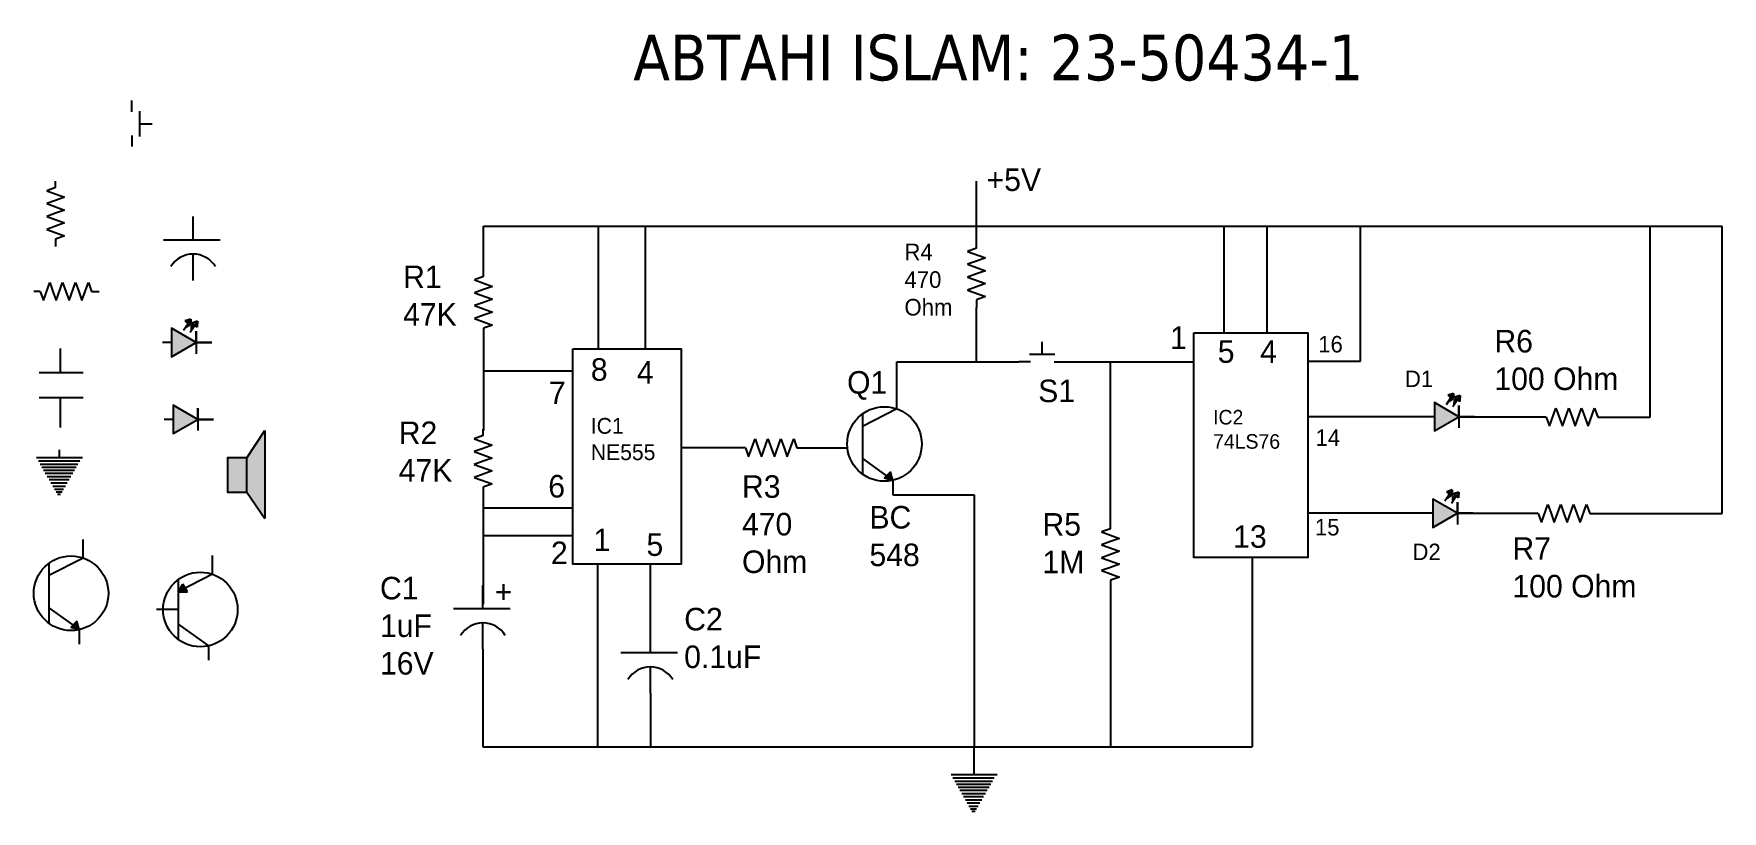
# Model space of a CAD drawing. Header units: inches. Extents: x 1.8 to 40.9, y 32.5 to 50.5.
import ezdxf

# ---------------------------------------------------------------- set-up
doc = ezdxf.new("R2010")
doc.units = ezdxf.units.IN
doc.header["$MEASUREMENT"] = 0

msp = doc.modelspace()

# ---------------------------------------------------------------- hatches: boundary and pattern name
h = msp.add_hatch(color=256)
h.set_gradient(color1=(3, 57, 252), one_color=1, tint=1, name='HEMISPHERICAL')
h.paths.add_polyline_path([(5.393, 43.85), (5.385, 43.714), (5.266, 43.811)], flags=17)
h.paths.add_polyline_path([(5.418, 43.761), (5.545, 43.801), (5.537, 43.665)], flags=16)
edge = h.paths.add_edge_path()
edge.add_line((5.376, 43.547), (5.545, 43.801))
edge.add_line((5.224, 43.596), (5.393, 43.85))
h = msp.add_hatch(color=256)
h.set_gradient(color1=(3, 57, 252), one_color=1, tint=1, name='HEMISPHERICAL')
h.paths.add_polyline_path([(4.947, 42.98), (5.517, 43.309), (4.947, 43.639)])
h = msp.add_hatch(color=256)
h.set_gradient(color1=(3, 57, 252), one_color=1, tint=1, name='HEMISPHERICAL')
h.paths.add_polyline_path([(4.986, 41.203), (5.556, 41.532), (4.986, 41.861)])
h = msp.add_hatch(color=256)
h.set_gradient(color1=(3, 57, 252), color2=(148, 148, 148), tint=1, name='HEMISPHERICAL')
h.paths.add_polyline_path([(4.986, 41.203), (5.556, 41.532), (4.986, 41.861)])
h = msp.add_hatch(color=256)
h.set_gradient(color1=(3, 57, 252), one_color=1, tint=1, name='HEMISPHERICAL')
h.paths.add_polyline_path([(34.188, 41.263), (34.758, 41.592), (34.188, 41.921)])
h = msp.add_hatch(color=256)
h.set_gradient(color1=(3, 57, 252), one_color=1, tint=1, name='HEMISPHERICAL')
h.paths.add_polyline_path([(34.634, 42.133), (34.626, 41.997), (34.508, 42.093)], flags=17)
h.paths.add_polyline_path([(34.66, 42.044), (34.787, 42.084), (34.779, 41.947)], flags=16)
edge = h.paths.add_edge_path()
edge.add_line((34.618, 41.83), (34.787, 42.084))
edge.add_line((34.465, 41.879), (34.634, 42.133))
h = msp.add_hatch(color=256)
h.set_gradient(color1=(122, 122, 122), color2=(173, 173, 173), tint=1, name='HEMISPHERICAL')
h.paths.add_polyline_path([(7.106, 41.277), (6.69, 40.643), (6.69, 39.85), (7.106, 39.235)])
h = msp.add_hatch(color=256)
h.set_gradient(color1=(244, 89, 62), one_color=1, tint=1, name='HEMISPHERICAL')
h.paths.add_polyline_path([(6.69, 40.643), (6.244, 40.643), (6.244, 39.85), (6.69, 39.85)])
h = msp.add_hatch(color=256)
h.set_gradient(color1=(244, 89, 62), color2=(81, 53, 40), tint=1, name='HEMISPHERICAL')
h.paths.add_polyline_path([(6.69, 40.643), (6.244, 40.643), (6.244, 39.85), (6.69, 39.85)])
h = msp.add_hatch(color=256)
h.set_gradient(color1=(6, 216, 249), color2=(77, 77, 77), tint=1, name='HEMISPHERICAL')
h.paths.add_polyline_path([(21.646, 40.12), (21.592, 40.315), (21.451, 40.173)])
h = msp.add_hatch(color=256)
h.set_gradient(color1=(3, 57, 252), one_color=1, tint=1, name='HEMISPHERICAL')
h.paths.add_polyline_path([(34.601, 39.898), (34.593, 39.761), (34.474, 39.858)], flags=17)
h.paths.add_polyline_path([(34.627, 39.809), (34.753, 39.849), (34.745, 39.712)], flags=16)
edge = h.paths.add_edge_path()
edge.add_line((34.585, 39.595), (34.753, 39.849))
edge.add_line((34.432, 39.644), (34.601, 39.898))
h = msp.add_hatch(color=256)
h.set_gradient(color1=(3, 57, 252), one_color=1, tint=1, name='HEMISPHERICAL')
h.paths.add_polyline_path([(34.155, 39.028), (34.725, 39.357), (34.155, 39.686)])
h = msp.add_hatch(color=256)
h.set_gradient(color1=(6, 216, 249), color2=(77, 77, 77), tint=1, name='HEMISPHERICAL')
h.paths.add_polyline_path([(5.208, 37.721), (5.103, 37.539), (5.266, 37.622)])
h.paths.add_polyline_path([(5.314, 37.539), (5.266, 37.622), (5.103, 37.539)])
h = msp.add_hatch(color=256)
h.set_gradient(color1=(6, 216, 249), color2=(77, 77, 77), tint=1, name='HEMISPHERICAL')
h.paths.add_polyline_path([(2.812, 36.666), (2.758, 36.86), (2.617, 36.718)])

# ---------------------------------------------------------------- linework, layer by layer
for p, q in [((4.03, 48.645), (4.03, 48.911)), ((4.207, 48.663), (4.207, 48.075)), ((4.207, 48.663), (4.207, 48.369)), ((4.03, 48.097), (4.03, 47.846)), ((4.207, 48.369), (4.499, 48.369)), ((2.264, 46.898), (2.264, 47.045)), ((23.588, 46.001), (23.588, 47.045)), ((2.264, 46.898), (2.056, 46.823)), ((2.056, 46.823), (2.472, 46.674)), ((2.264, 46.6), (2.056, 46.525)), ((2.056, 46.525), (2.472, 46.376)), ((2.472, 46.674), (2.264, 46.6)), ((2.264, 46.301), (2.056, 46.227)), ((2.056, 46.227), (2.472, 46.078)), ((2.472, 46.376), (2.264, 46.301)), ((5.447, 45.68), (5.447, 46.226)), ((2.264, 46.003), (2.056, 45.928)), ((2.056, 45.928), (2.472, 45.779)), ((2.472, 46.078), (2.264, 46.003)), ((2.472, 45.779), (2.264, 45.705)), ((12.171, 44.981), (12.171, 46.001)), ((12.171, 46.001), (32.171, 46.001)), ((14.834, 43.166), (14.834, 46.001)), ((15.918, 43.166), (15.918, 46.001)), ((23.588, 45.641), (23.588, 46.001)), ((29.318, 43.532), (29.318, 46.001)), ((30.314, 43.532), (30.314, 46.001)), ((32.171, 46.001), (40.853, 46.001)), ((32.481, 42.881), (32.481, 46.001)), ((39.184, 41.583), (39.184, 46.001)), ((40.853, 39.353), (40.853, 46.001)), ((2.264, 45.705), (2.264, 45.528)), ((5.447, 44.748), (5.447, 45.356)), ((23.588, 45.494), (23.38, 45.419)), ((23.38, 45.419), (23.796, 45.27)), ((23.588, 45.494), (23.588, 45.641)), ((12.171, 44.834), (12.171, 44.981)), ((23.588, 45.195), (23.38, 45.121)), ((23.38, 45.121), (23.796, 44.972)), ((23.796, 45.27), (23.588, 45.195)), ((23.796, 44.972), (23.588, 44.897)), ((1.979, 44.284), (2.128, 44.701)), ((2.128, 44.701), (2.202, 44.492)), ((2.277, 44.284), (2.426, 44.701)), ((2.426, 44.701), (2.501, 44.492)), ((2.575, 44.284), (2.725, 44.701)), ((2.725, 44.701), (2.799, 44.492)), ((2.874, 44.284), (3.023, 44.701)), ((3.023, 44.701), (3.097, 44.492)), ((12.171, 44.834), (11.962, 44.759)), ((11.962, 44.759), (12.379, 44.61)), ((12.379, 44.61), (12.171, 44.536)), ((23.588, 44.897), (23.38, 44.823)), ((23.38, 44.823), (23.796, 44.673)), ((23.588, 44.599), (23.38, 44.524)), ((23.796, 44.673), (23.588, 44.599)), ((1.904, 44.492), (1.757, 44.492)), ((1.904, 44.492), (1.979, 44.284)), ((2.202, 44.492), (2.277, 44.284)), ((2.501, 44.492), (2.575, 44.284)), ((2.799, 44.492), (2.874, 44.284)), ((3.097, 44.492), (3.274, 44.492)), ((12.171, 44.536), (11.962, 44.461)), ((11.962, 44.461), (12.379, 44.312)), ((12.171, 44.237), (11.962, 44.163)), ((12.379, 44.312), (12.171, 44.237)), ((23.38, 44.524), (23.796, 44.375)), ((23.796, 44.375), (23.588, 44.3)), ((23.588, 44.3), (23.588, 44.124)), ((5.224, 43.596), (5.393, 43.85)), ((5.393, 43.85), (5.266, 43.811)), ((5.266, 43.811), (5.393, 43.85)), ((5.385, 43.714), (5.266, 43.811)), ((5.376, 43.547), (5.545, 43.801)), ((5.393, 43.85), (5.385, 43.714)), ((5.545, 43.801), (5.418, 43.761)), ((5.418, 43.761), (5.545, 43.801)), ((5.545, 43.801), (5.537, 43.665)), ((11.962, 44.163), (12.379, 44.014)), ((12.171, 43.939), (11.962, 43.864)), ((11.962, 43.864), (12.379, 43.715)), ((12.379, 44.014), (12.171, 43.939)), ((23.586, 43.633), (23.588, 44.124)), ((5.537, 43.665), (5.418, 43.761)), ((5.517, 43.309), (5.517, 43.57)), ((5.517, 43.57), (5.517, 43.309)), ((12.379, 43.715), (12.171, 43.641)), ((12.171, 43.641), (12.171, 43.464)), ((12.171, 43.464), (12.171, 41.272)), ((23.586, 42.859), (23.586, 43.633)), ((2.378, 42.615), (2.378, 43.172)), ((4.947, 43.309), (4.737, 43.309)), ((5.517, 43.309), (5.517, 43.049)), ((5.517, 43.309), (5.877, 43.309)), ((5.877, 43.309), (5.517, 43.309)), ((24.815, 43.037), (25.403, 43.037)), ((24.815, 43.037), (25.109, 43.037)), ((25.109, 43.037), (25.109, 43.328)), ((14.24, 42.65), (12.171, 42.65)), ((21.739, 42.21), (21.739, 42.859)), ((21.739, 42.859), (23.586, 42.859)), ((23.586, 42.859), (24.567, 42.859)), ((24.834, 42.859), (24.567, 42.859)), ((25.381, 42.859), (25.633, 42.859)), ((25.633, 42.859), (26.684, 42.859)), ((26.684, 42.859), (26.684, 39.038)), ((26.684, 42.859), (28.618, 42.859)), ((31.255, 42.881), (32.481, 42.881)), ((2.378, 41.344), (2.378, 42.027)), ((21.739, 41.777), (21.739, 42.21)), ((34.465, 41.879), (34.634, 42.133)), ((34.634, 42.133), (34.508, 42.093)), ((34.508, 42.093), (34.634, 42.133)), ((34.626, 41.997), (34.508, 42.093)), ((34.618, 41.83), (34.787, 42.084)), ((34.634, 42.133), (34.626, 41.997)), ((34.787, 42.084), (34.66, 42.044)), ((34.66, 42.044), (34.787, 42.084)), ((34.779, 41.947), (34.66, 42.044)), ((34.758, 41.592), (34.758, 41.853)), ((34.758, 41.853), (34.758, 41.592)), ((34.787, 42.084), (34.779, 41.947)), ((4.986, 41.532), (4.776, 41.532)), ((5.556, 41.532), (5.556, 41.792)), ((5.556, 41.792), (5.556, 41.532)), ((5.556, 41.532), (5.556, 41.272)), ((5.556, 41.532), (5.916, 41.532)), ((5.916, 41.532), (5.556, 41.532)), ((21.739, 41.777), (20.943, 41.37)), ((20.943, 41.658), (20.943, 40.267)), ((20.943, 41.658), (20.943, 40.962)), ((33.978, 41.592), (31.255, 41.592)), ((34.188, 41.592), (33.978, 41.592)), ((34.758, 41.592), (34.758, 41.332)), ((34.758, 41.592), (35.118, 41.592)), ((35.118, 41.592), (34.758, 41.592)), ((35.118, 41.592), (36.748, 41.592)), ((36.778, 41.583), (36.631, 41.583)), ((36.778, 41.583), (36.852, 41.374)), ((36.852, 41.374), (37.002, 41.791)), ((37.002, 41.791), (37.076, 41.583)), ((37.076, 41.583), (37.151, 41.374)), ((37.151, 41.374), (37.3, 41.791)), ((37.3, 41.791), (37.375, 41.583)), ((37.375, 41.583), (37.449, 41.374)), ((37.449, 41.374), (37.598, 41.791)), ((37.598, 41.791), (37.673, 41.583)), ((37.673, 41.583), (37.747, 41.374)), ((37.747, 41.374), (37.897, 41.791)), ((37.897, 41.791), (37.971, 41.583)), ((37.971, 41.583), (38.148, 41.583)), ((38.148, 41.583), (39.184, 41.583)), ((6.69, 40.643), (7.106, 41.277)), ((7.106, 41.277), (7.106, 39.235)), ((12.161, 41.159), (11.952, 41.084)), ((11.952, 41.084), (12.369, 40.935)), ((12.161, 41.159), (12.161, 41.306)), ((18.308, 40.665), (18.458, 41.082)), ((18.458, 41.082), (18.532, 40.874)), ((18.607, 40.665), (18.756, 41.082)), ((18.756, 41.082), (18.831, 40.874)), ((18.905, 40.665), (19.054, 41.082)), ((19.054, 41.082), (19.129, 40.874)), ((19.203, 40.665), (19.353, 41.082)), ((19.353, 41.082), (19.427, 40.874)), ((2.355, 40.647), (2.355, 40.826)), ((12.161, 40.86), (11.952, 40.786)), ((11.952, 40.786), (12.369, 40.637)), ((12.369, 40.935), (12.161, 40.86)), ((18.087, 40.874), (16.744, 40.874)), ((18.234, 40.874), (18.087, 40.874)), ((18.234, 40.874), (18.308, 40.665)), ((18.532, 40.874), (18.607, 40.665)), ((18.831, 40.874), (18.905, 40.665)), ((19.129, 40.874), (19.203, 40.665)), ((19.427, 40.874), (19.604, 40.874)), ((19.604, 40.874), (20.617, 40.874)), ((1.821, 40.647), (2.889, 40.647)), ((1.906, 40.491), (2.779, 40.491)), ((1.944, 40.427), (2.741, 40.427)), ((1.984, 40.357), (2.701, 40.357)), ((2.025, 40.285), (2.66, 40.285)), ((12.161, 40.562), (11.952, 40.487)), ((11.952, 40.487), (12.369, 40.338)), ((12.369, 40.637), (12.161, 40.562)), ((12.369, 40.338), (12.161, 40.264)), ((20.943, 40.623), (21.646, 40.12)), ((21.592, 40.315), (21.451, 40.173)), ((21.646, 40.12), (21.592, 40.315)), ((2.068, 40.211), (2.617, 40.211)), ((2.111, 40.137), (2.574, 40.137)), ((2.152, 40.065), (2.533, 40.065)), ((2.197, 39.989), (2.489, 39.989)), ((2.237, 39.92), (2.449, 39.92)), ((12.161, 40.264), (11.952, 40.189)), ((11.952, 40.189), (12.369, 40.04)), ((12.369, 40.04), (12.161, 39.965)), ((12.161, 39.965), (12.161, 39.789)), ((21.646, 40.12), (21.451, 40.173)), ((21.646, 40.12), (21.646, 39.788)), ((34.432, 39.644), (34.601, 39.898)), ((34.601, 39.898), (34.474, 39.858)), ((34.474, 39.858), (34.601, 39.898)), ((34.601, 39.898), (34.593, 39.761)), ((2.274, 39.855), (2.411, 39.855)), ((2.306, 39.799), (2.379, 39.799)), ((6.69, 39.85), (7.106, 39.235)), ((12.161, 39.789), (12.161, 37.252)), ((21.646, 39.788), (23.535, 39.788)), ((23.535, 39.788), (23.535, 33.952)), ((34.593, 39.761), (34.474, 39.858)), ((34.585, 39.595), (34.753, 39.849)), ((34.753, 39.849), (34.627, 39.809)), ((34.627, 39.809), (34.753, 39.849)), ((34.745, 39.712), (34.627, 39.809)), ((34.725, 39.357), (34.725, 39.617)), ((34.725, 39.617), (34.725, 39.357)), ((34.753, 39.849), (34.745, 39.712)), ((36.665, 39.144), (36.815, 39.561)), ((36.815, 39.561), (36.889, 39.353)), ((36.964, 39.144), (37.113, 39.561)), ((37.113, 39.561), (37.187, 39.353)), ((37.262, 39.144), (37.411, 39.561)), ((37.411, 39.561), (37.486, 39.353)), ((37.56, 39.144), (37.71, 39.561)), ((37.71, 39.561), (37.784, 39.353)), ((14.24, 39.478), (12.161, 39.478)), ((26.691, 39.002), (26.691, 39.149)), ((33.945, 39.357), (31.255, 39.357)), ((34.155, 39.357), (33.945, 39.357)), ((34.725, 39.357), (34.725, 39.097)), ((34.725, 39.357), (35.085, 39.357)), ((35.085, 39.357), (34.725, 39.357)), ((34.931, 39.362), (36.561, 39.362)), ((36.591, 39.353), (36.444, 39.353)), ((36.591, 39.353), (36.665, 39.144)), ((36.889, 39.353), (36.964, 39.144)), ((37.187, 39.353), (37.262, 39.144)), ((37.486, 39.353), (37.56, 39.144)), ((37.784, 39.353), (37.961, 39.353)), ((37.961, 39.353), (40.853, 39.353)), ((2.904, 38.323), (2.904, 38.755)), ((14.24, 38.833), (12.161, 38.833)), ((26.691, 39.002), (26.483, 38.927)), ((26.483, 38.927), (26.9, 38.778)), ((26.9, 38.778), (26.691, 38.704)), ((2.904, 38.323), (2.109, 37.915)), ((5.899, 37.947), (5.899, 38.38)), ((26.691, 38.704), (26.483, 38.629)), ((26.483, 38.629), (26.9, 38.48)), ((26.691, 38.405), (26.483, 38.331)), ((26.483, 38.331), (26.9, 38.181)), ((26.9, 38.48), (26.691, 38.405)), ((29.966, 38.335), (29.966, 33.952)), ((2.109, 38.203), (2.109, 36.812)), ((2.109, 38.203), (2.109, 37.507)), ((5.899, 37.947), (5.103, 37.539)), ((14.808, 38.184), (14.808, 33.952)), ((16.034, 36.672), (16.034, 38.184)), ((26.691, 38.107), (26.483, 38.032)), ((26.483, 38.032), (26.9, 37.883)), ((26.9, 38.181), (26.691, 38.107)), ((5.103, 37.827), (5.103, 36.436)), ((5.103, 37.827), (5.103, 37.131)), ((5.103, 37.539), (5.208, 37.721)), ((5.103, 37.539), (5.314, 37.539)), ((5.314, 37.539), (5.208, 37.721)), ((12.157, 37.145), (12.157, 37.69)), ((26.9, 37.883), (26.691, 37.809)), ((26.691, 37.809), (26.691, 37.632)), ((26.691, 37.632), (26.691, 33.952)), ((2.109, 37.169), (2.812, 36.666)), ((2.758, 36.86), (2.617, 36.718)), ((2.812, 36.666), (2.758, 36.86)), ((5.103, 37.131), (4.602, 37.131)), ((5.103, 36.793), (5.806, 36.29)), ((12.157, 36.212), (12.157, 36.82)), ((2.812, 36.666), (2.617, 36.718)), ((2.812, 36.666), (2.812, 36.333)), ((16.034, 36.127), (16.034, 36.672)), ((5.806, 36.29), (5.806, 35.957)), ((12.157, 36.212), (12.157, 33.952)), ((16.034, 35.194), (16.034, 35.802)), ((16.034, 35.194), (16.034, 33.952)), ((12.157, 33.952), (29.966, 33.952)), ((23.53, 33.49), (23.535, 33.952)), ((22.997, 33.311), (24.064, 33.311)), ((23.53, 33.311), (23.53, 33.49)), ((23.082, 33.156), (23.954, 33.156)), ((23.119, 33.091), (23.917, 33.091)), ((23.159, 33.022), (23.876, 33.022)), ((23.201, 32.95), (23.835, 32.95)), ((23.243, 32.876), (23.792, 32.876)), ((23.286, 32.802), (23.749, 32.802)), ((23.328, 32.73), (23.708, 32.73)), ((23.372, 32.654), (23.664, 32.654)), ((23.412, 32.584), (23.624, 32.584)), ((23.449, 32.519), (23.586, 32.519)), ((23.481, 32.464), (23.554, 32.464))]:
    msp.add_line(p, q)
for points in [[(6.076, 45.68), (4.763, 45.68)], [(1.886, 42.615), (2.903, 42.615)], [(2.903, 42.027), (1.886, 42.027)], [(2.822, 40.566), (1.864, 40.566)], [(12.786, 37.145), (11.473, 37.145)], [(16.663, 36.127), (15.35, 36.127)], [(23.997, 33.23), (23.039, 33.23)]]:
    msp.add_lwpolyline(points)
for points in [[(5.517, 43.309), (4.947, 43.639), (4.947, 42.98)], [(28.618, 43.532), (31.255, 43.532), (31.255, 38.335), (28.618, 38.335)], [(14.24, 43.166), (16.744, 43.166), (16.744, 38.184), (14.24, 38.184)], [(5.556, 41.532), (4.986, 41.861), (4.986, 41.203)], [(34.758, 41.592), (34.188, 41.921), (34.188, 41.263)], [(6.69, 40.643), (6.244, 40.643), (6.244, 39.85), (6.69, 39.85)], [(34.725, 39.357), (34.155, 39.686), (34.155, 39.028)]]:
    msp.add_lwpolyline(points, close=True)
for centre in [(21.455, 40.962), (2.621, 37.507), (5.615, 37.131)]:
    msp.add_circle(centre, 0.863)
for centre in [(5.447, 44.748), (12.157, 36.212), (16.034, 35.194)]:
    msp.add_arc(centre, 0.608, 31.5154, 148.4846)

# ---------------------------------------------------------------- texts
at = {"attachment_point": 1}
for s, insert, char_height, width in [('{\\fTahoma|b0|i0|c0|p34;ABTAHI ISLAM: 23-50434-1}', (15.637, 50.435), 1.05895, 25.29938), ('+5V', (23.819, 47.339), 0.522, 0.54067), ('R4\\P470\\POhm', (21.917, 45.598), 0.3837, 2.02664), ('R1\\P47K', (10.31, 45.091), 0.522, 2.75712), ('1', (28.065, 43.682), 0.522, 0.54067), ('16', (31.5, 43.462), 0.3817, 0.39534), ('R6\\P100 Ohm', (35.578, 43.602), 0.522, 3.2662), ('5', (29.172, 43.361), 0.522, 0.54067), ('4', (30.153, 43.361), 0.522, 0.54067), ('8', (14.656, 42.947), 0.522, 0.54067), ('4', (15.721, 42.883), 0.522, 0.54067), ('Q1', (20.589, 42.648), 0.522, 0.54067), ('D1', (33.506, 42.661), 0.3817, 0.39534), ('7', (13.686, 42.407), 0.522, 0.54067), ('S1', (25.014, 42.452), 0.522, 0.54067), ('R2\\P47K', (10.208, 41.482), 0.522, 2.75712), ('IC1\\PNE555', (14.656, 41.564), 0.3657, 4.30975), ('IC2\\P74LS76', (29.064, 41.75), 0.3366, 3.96642), ('14', (31.436, 41.3), 0.3817, 0.39534), ('6', (13.67, 40.245), 0.522, 0.54067), ('R3\\P470\\POhm', (18.156, 40.238), 0.522, 2.75712), ('BC\\P548', (21.107, 39.527), 0.522, 0.54067), ('R5\\P1M', (25.113, 39.362), 0.522, 2.75712), ('15', (31.423, 39.227), 0.3817, 0.39534), ('2', (13.733, 38.703), 0.522, 0.54067), ('1', (14.719, 39.005), 0.522, 0.54067), ('5', (15.944, 38.894), 0.522, 0.54067), ('13', (29.529, 39.081), 0.522, 0.54067), ('R7\\P100 Ohm', (35.996, 38.803), 0.522, 3.2662), ('D2', (33.681, 38.655), 0.3817, 0.39534), ('C1\\P1uF\\P16V', (9.774, 37.888), 0.522, 2.75712), ('+', (12.43, 37.805), 0.522, 0.8269), ('C2\\P0.1uF', (16.818, 37.169), 0.522, 2.75712)]:
    msp.add_mtext(s, dxfattribs=dict(at, insert=insert, char_height=char_height, width=width))

doc.saveas('drawing.dxf')
